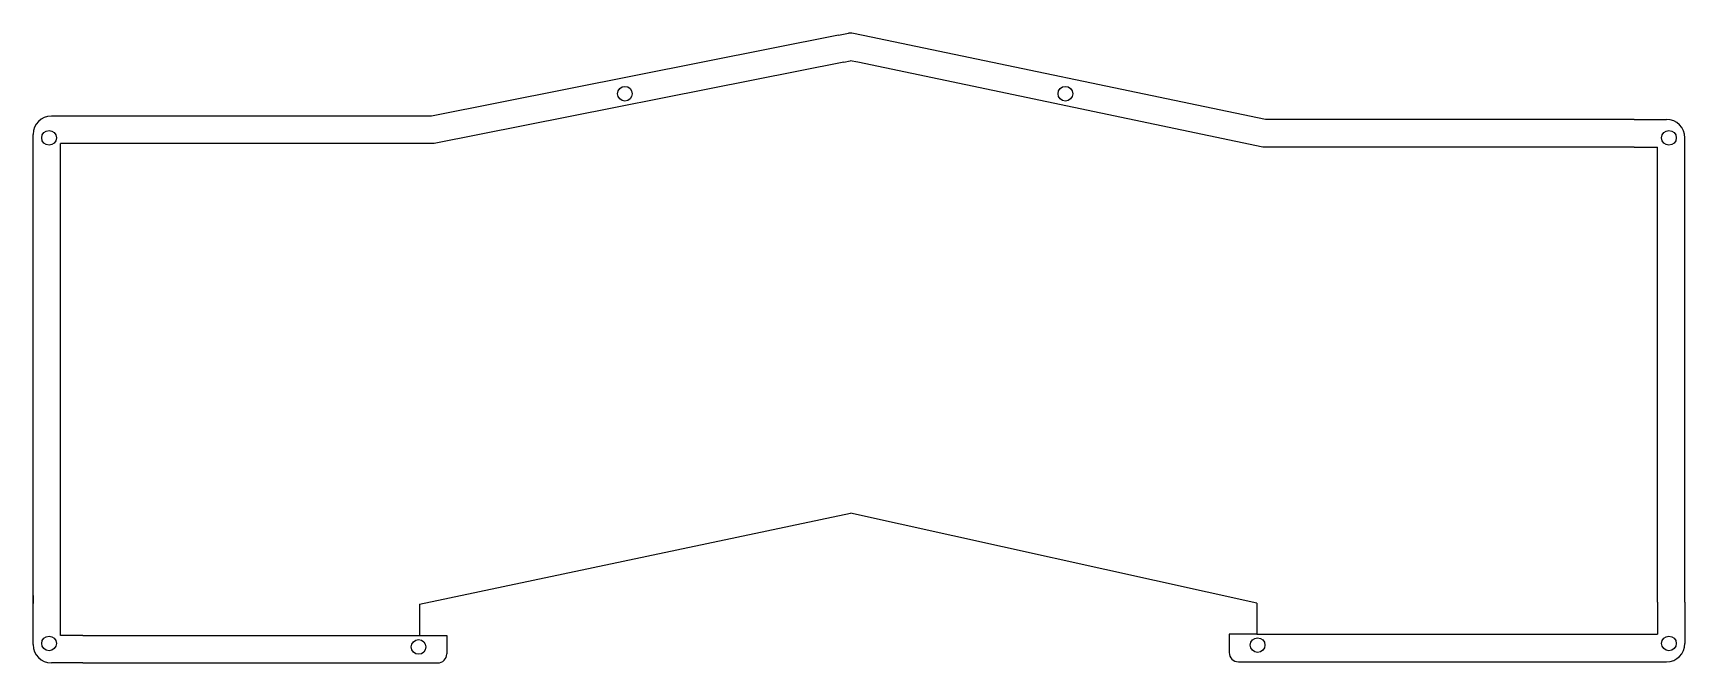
# Model space of a CAD drawing. Header units: millimetres. Extents: x -356 to 4, y 338 to 475.
import ezdxf

# ---------------------------------------------------------------- set-up
doc = ezdxf.new("R2010")
doc.units = ezdxf.units.MM
doc.layers.get('0').update_dxf_attribs({"linetype": 'CONTINUOUS'})

msp = doc.modelspace()

# ---------------------------------------------------------------- linework, layer by layer
for p, q in [((-180.58, 474.84), (-269.38, 457.19)), ((-180.58, 474.84), (-178.44, 475.27)), ((-175.17, 474.8), (-177.68, 475.27)), ((-87.38, 456.43), (-175.17, 474.8)), ((-179.41, 468.96), (-268.79, 451.19)), ((-179.41, 468.96), (-178.03, 469.23)), ((-176.34, 468.92), (-178.03, 469.23)), ((-88, 450.43), (-176.34, 468.92)), ((-351.35, 457.19), (-352.35, 457.19)), ((-345.3, 457.19), (-352.35, 457.19)), ((-269.38, 457.19), (-345.3, 457.19)), ((-6.93, 456.43), (-87.38, 456.43)), ((-6.93, 456.43), (0.12, 456.43)), ((-356.35, 444.19), (-356.35, 453.19)), ((-350.35, 343.81), (-350.35, 451.19)), ((-345.3, 451.19), (-350.35, 451.19)), ((-268.79, 451.19), (-345.3, 451.19)), ((4.12, 443.43), (4.12, 452.43)), ((-6.93, 450.43), (-88, 450.43)), ((-6.93, 450.43), (-1.88, 450.43)), ((-1.88, 443.43), (-1.88, 450.43)), ((-356.35, 341.81), (-356.35, 444.22)), ((-1.88, 351.07), (-1.88, 443.43)), ((-1.88, 443.43), (-1.88, 443.43)), ((4.12, 351.07), (4.12, 443.43)), ((4.12, 443.43), (4.12, 443.43)), ((-272.05, 350.68), (-177.94, 370.5)), ((-89.32, 350.88), (-177.94, 370.5)), ((-356.35, 352.57), (-356.35, 350.81)), ((-356.35, 352.57), (-356.35, 350.81)), ((-272.05, 350.68), (-272.05, 343.81)), ((-89.32, 350.88), (-89.32, 344.07)), ((-1.88, 351.07), (-1.88, 344.07)), ((4.12, 351.07), (4.12, 342.07)), ((-345.51, 343.81), (-350.35, 343.81)), ((-345.51, 343.81), (-272.05, 343.81)), ((-272.05, 343.81), (-266.05, 343.81)), ((-266.05, 343.81), (-266.05, 339.81)), ((-95.32, 344.07), (-95.32, 340.07)), ((-89.32, 344.07), (-95.32, 344.07)), ((-89.32, 344.07), (-6.93, 344.07)), ((-6.93, 344.07), (-1.88, 344.07)), ((-270.55, 341.31), (-270.63, 341.31)), ((-345.51, 337.81), (-352.35, 337.81)), ((-345.51, 337.81), (-268.05, 337.81)), ((-93.32, 338.07), (-6.93, 338.07)), ((-6.93, 338.07), (0.12, 338.07)), ((-0.88, 338.07), (0.12, 338.07))]:
    msp.add_line(p, q)
for centre in [(-227.2, 462.07), (-131.08, 462.07), (-352.85, 452.43), (0.62, 452.43), (-352.85, 342.07), (-272.23, 341.31), (-89.14, 341.71), (0.62, 342.07)]:
    msp.add_circle(centre, 1.6)
for centre, radius, start, end in [((-178.05, 473.31), 2, 79.3973, 101.2421), ((-352.35, 453.19), 4, 90, 180), ((0.12, 452.43), 4, 0, 90), ((-351.35, 444.19), 5, 179.6376, 179.9989), ((-352.35, 341.81), 4, 180, 270), ((-268.05, 339.81), 2, -90, 0), ((-93.32, 340.07), 2, 180, 270), ((0.12, 342.07), 4, -90, 0)]:
    msp.add_arc(centre, radius, start, end)

doc.saveas('drawing.dxf')
